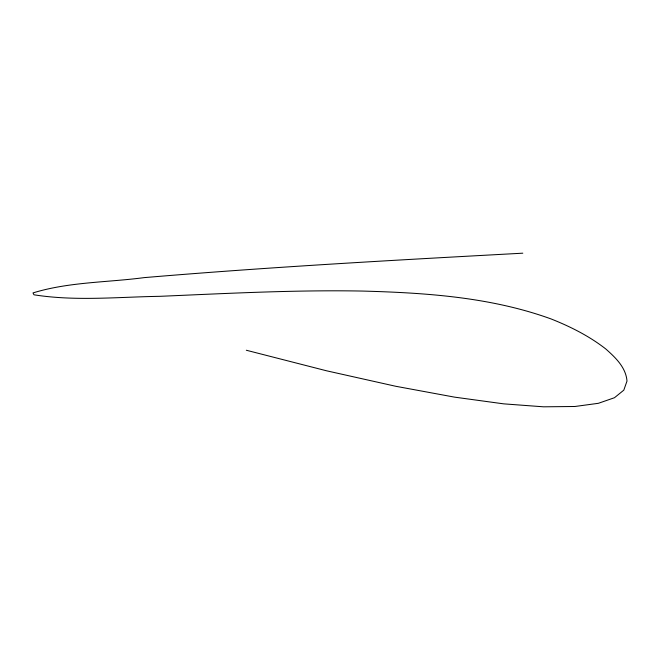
<?xml version="1.0" encoding="UTF-8"?>
<svg xmlns="http://www.w3.org/2000/svg" width="660" height="660" viewBox="0 0 660 660"><rect width="100%" height="100%" fill="white"/><g stroke="black" fill="none" stroke-linecap="round" stroke-linejoin="round"><path stroke-width="0.99" d="M522.803 253.184C396.495 260.048 270.163 266.962 144.111 277.629C107.2 282.505 68.755 281.886 33 292.916L33.974 294.797C75.487 301.381 117.967 296.983 159.794 296.323C227.386 293.436 295.012 289.814 362.686 291.068C426.129 292.817 490.776 297.132 550.96 318.896C570.405 326.593 589.223 336.072 605.773 348.959C615.433 357.538 625.919 367.381 627 381.059L623.799 390.159L614.46 397.724L598.372 403.31L574.942 406.486L543.559 406.816L503.63 403.846L454.542 397.138L395.695 386.265L326.486 370.78L246.32 350.245"/></g></svg>
